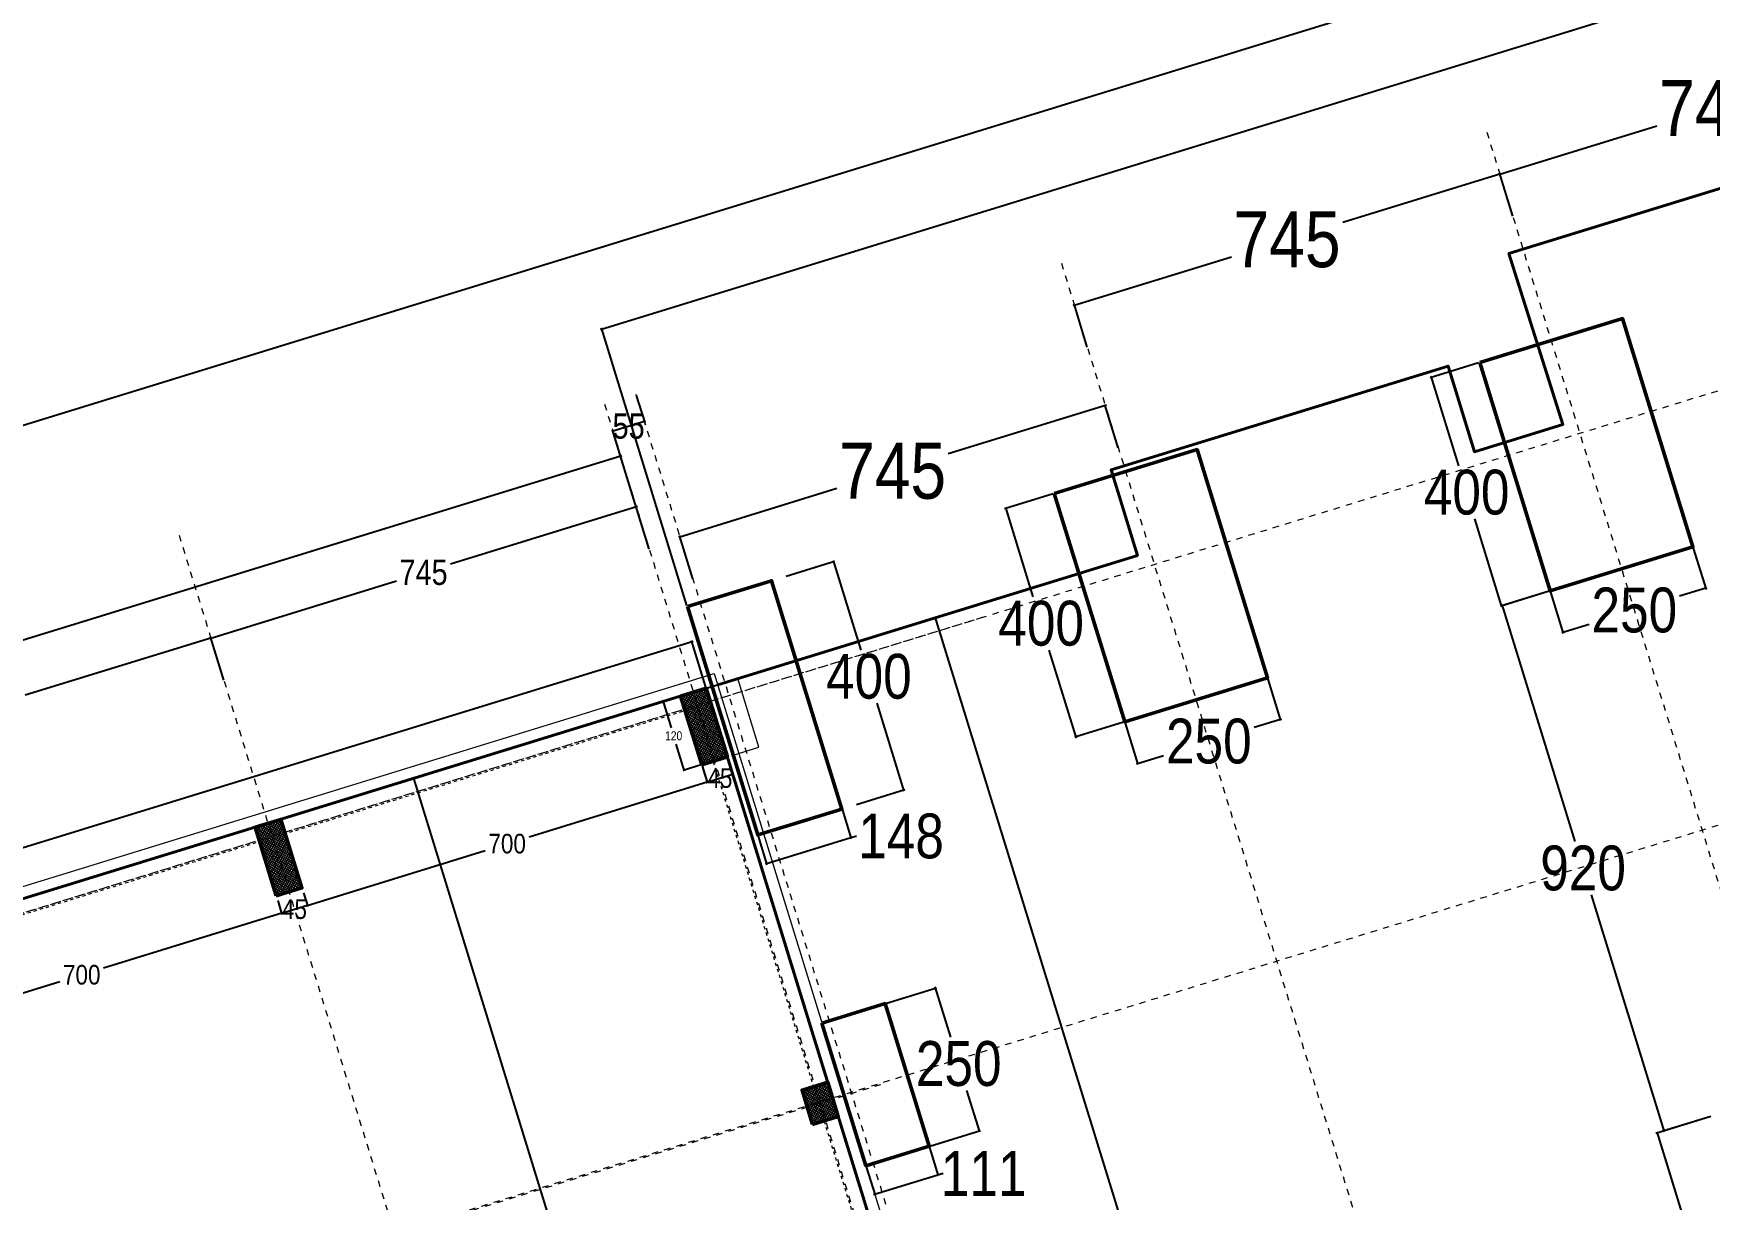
# Model space of a CAD drawing. Header units: centimetres. Extents: x 85226 to 578505, y -13061 to 170378.
# Drawn here: x 443975 to 446779, y 121034 to 122986 of the extents above; entities that cross this region are included whole.
import ezdxf

# ---------------------------------------------------------------- set-up
doc = ezdxf.new("R2010")
doc.units = ezdxf.units.CM
doc.linetypes.add('Dashed', pattern=[10.666667, 5.333333, -5.333333])
for name, color, linetype, lineweight in [('01 Bodrumi_Pen_No__20', 20, 'Continuous', 18), ('Akset_Pen_No__13', 13, 'Continuous', 18), ('Dimensionet', 150, 'Continuous', 15), ('Dritaret_Pen_No__4', 4, 'Continuous', 18), ('Fasada', 7, 'Continuous', 15), ('Fasada_Pen_No__1', 1, 'Continuous', 18), ('Fasada_Pen_No__32', 32, 'Continuous', 18), ('muri', 7, 'Continuous', 40), ('Shtyllat', 1, 'Continuous', 25), ('Spotat', 1, 'Continuous', 15)]:
    doc.layers.add(name, color=color, linetype=linetype, lineweight=lineweight)
doc.styles.add('Dimensionet CM', font='swissc.ttf', dxfattribs={"height": 15})
doc.dimstyles.new('Maxi shkronjat', dxfattribs={"dimscale": 2, "dimtxt": 30, "dimasz": 1, "dimexe": 1, "dimexo": 1, "dimgap": 3, "dimtad": 0, "dimtih": 1, "dimtoh": 1, "dimzin": 9, "dimtxsty": 'Dimensionet CM', "dimblk": 'ARCHTICK', "dimcen": 1, "dimdle": 1, "dimadec": 0, "dimazin": 0, "dimtfac": 1, "dimtmove": 0, "dimatfit": 3, "dimldrblk": 'ARCHTICK', "dimfxl": 1, "dimarcsym": 0})

# ---------------------------------------------------------------- blocks, each defined once
blk = doc.blocks.new('_ArchTick')
at = {"layer": 'Spotat', "color": 0, "const_width": 0.15}
blk.add_lwpolyline([(-0.5, -0.5), (0.5, 0.5)], dxfattribs=at)
blk = doc.blocks.new('*D4398')
at = {"layer": 'DEFPOINTS', "color": 0, "transparency": 16777216}
for p in [(445028.1, 121867.1), (445059.9, 121876.9), (445095.2, 121762.2)]:
    blk.add_point(p, dxfattribs=at)
at = {"layer": 'Dimensionet', "color": 0, "lineweight": -2, "transparency": 16777216}
for p, q in [((445058, 121876.3), (445026.2, 121866.5)), ((445027.5, 121869), (445041.5, 121823.5)), ((445064, 121750.5), (445050, 121796.1)), ((445093.3, 121761.7), (445061.5, 121751.9))]:
    blk.add_line(p, q, dxfattribs=at)
at = {"layer": 'Dimensionet', "color": 0, "lineweight": -2, "transparency": 16777216, "xscale": 2, "yscale": 2, "zscale": 2}
for p, rotation in [((445028.1, 121867.1), 107.1299999991601), ((445063.4, 121752.4), 287.1299999991601)]:
    blk.add_blockref('_ArchTick', p, dxfattribs=dict(at, rotation=rotation))
at = {"layer": 'Dimensionet', "color": 0, "transparency": 16777216, "insert": (445045.8, 121809.8), "char_height": 15, "attachment_point": 5, "style": 'Dimensionet CM'}
blk.add_mtext('120', dxfattribs=at)
blk = doc.blocks.new('*D4401')
at = {"layer": 'DEFPOINTS', "color": 0, "transparency": 16777216}
for p in [(445137.6, 121768.6), (445094.6, 121755.3), (445144.7, 121745.5)]:
    blk.add_point(p, dxfattribs=at)
at = {"layer": 'Dimensionet', "color": 0, "lineweight": -2, "transparency": 16777216}
for p, q in [((445095.2, 121753.4), (445102.3, 121730.4)), ((445099.8, 121731.7), (445146.6, 121746.1)), ((445138.2, 121766.7), (445145.3, 121743.6))]:
    blk.add_line(p, q, dxfattribs=at)
at = {"layer": 'Dimensionet', "color": 0, "lineweight": -2, "transparency": 16777216, "xscale": 2, "yscale": 2, "zscale": 2}
for p, rotation in [((445144.7, 121745.5), 17.1299999999269), ((445101.7, 121732.3), 197.1299999999269)]:
    blk.add_blockref('_ArchTick', p, dxfattribs=dict(at, rotation=rotation))
at = {"layer": 'Dimensionet', "color": 0, "transparency": 16777216, "insert": (445123.2, 121738.9), "char_height": 15, "attachment_point": 5, "style": 'Dimensionet CM'}
blk.add_mtext('{\\H2.1875x;45}', dxfattribs=at)
blk = doc.blocks.new('*D4402')
at = {"layer": 'DEFPOINTS', "color": 0, "transparency": 16777216}
for p in [(444425.7, 121549.2), (444382.7, 121535.9), (444432.8, 121526.1)]:
    blk.add_point(p, dxfattribs=at)
at = {"layer": 'Dimensionet', "color": 0, "lineweight": -2, "transparency": 16777216}
for p, q in [((444426.2, 121547.3), (444433.4, 121524.2)), ((444383.2, 121534), (444390.4, 121510.9)), ((444387.9, 121512.2), (444434.7, 121526.7))]:
    blk.add_line(p, q, dxfattribs=at)
at = {"layer": 'Dimensionet', "color": 0, "lineweight": -2, "transparency": 16777216, "xscale": 2, "yscale": 2, "zscale": 2}
for p, rotation in [((444432.8, 121526.1), 17.1299999999269), ((444389.8, 121512.8), 197.1299999999269)]:
    blk.add_blockref('_ArchTick', p, dxfattribs=dict(at, rotation=rotation))
at = {"layer": 'Dimensionet', "color": 0, "transparency": 16777216, "insert": (444411.3, 121519.5), "char_height": 15, "attachment_point": 5, "style": 'Dimensionet CM'}
blk.add_mtext('{\\H2.1875x;45}', dxfattribs=at)
blk = doc.blocks.new('*D4403')
at = {"layer": 'DEFPOINTS', "color": 0, "transparency": 16777216}
for p in [(445076.3, 121967.4), (445100.4, 121889.4), (441495.9, 120784.4)]:
    blk.add_point(p, dxfattribs=at)
at = {"layer": 'Dimensionet', "color": 0, "lineweight": -2, "transparency": 16777216}
for p, q in [((445078.2, 121968), (443334.4, 121430.5)), ((445099.8, 121891.3), (445075.7, 121969.3)), ((441471.7, 120856.4), (443215.5, 121393.9)), ((441495.3, 120786.3), (441473, 120858.9))]:
    blk.add_line(p, q, dxfattribs=at)
at = {"layer": 'Dimensionet', "color": 0, "lineweight": -2, "transparency": 16777216, "xscale": 2, "yscale": 2, "zscale": 2}
for p, rotation in [((445076.3, 121967.4), 17.1299999999269), ((441473.6, 120857), 197.1299999999269)]:
    blk.add_blockref('_ArchTick', p, dxfattribs=dict(at, rotation=rotation))
at = {"layer": 'Dimensionet', "color": 0, "transparency": 16777216, "insert": (443275, 121412.2), "char_height": 15, "attachment_point": 5, "style": 'Dimensionet CM'}
blk.add_mtext('{\\H2.8125x;3770}', dxfattribs=at)
blk = doc.blocks.new('*D4673')
at = {"layer": 'DEFPOINTS', "color": 0, "transparency": 16777216}
for p in [(445483.2, 122007.4), (445100.4, 121889.4), (445936.9, 119175.4)]:
    blk.add_point(p, dxfattribs=at)
at = {"layer": 'Dimensionet', "color": 0, "lineweight": -2, "transparency": 16777216}
for p, q in [((445102.3, 121890), (445485.2, 122008)), ((445482.7, 122009.3), (445904.6, 120640.5)), ((446320.3, 119291.5), (445923.1, 120580.3)), ((445938.8, 119176), (446321.7, 119294))]:
    blk.add_line(p, q, dxfattribs=at)
at = {"layer": 'Dimensionet', "color": 0, "lineweight": -2, "transparency": 16777216, "xscale": 2, "yscale": 2, "zscale": 2}
for p, rotation in [((445483.2, 122007.4), 107.1299999991601), ((446319.7, 119293.4), 287.1299999991601)]:
    blk.add_blockref('_ArchTick', p, dxfattribs=dict(at, rotation=rotation))
at = {"layer": 'Dimensionet', "color": 0, "transparency": 16777216, "insert": (445913.8, 120610.4), "char_height": 15, "attachment_point": 5, "style": 'Dimensionet CM'}
blk.add_mtext('{\\H3.125x;2840}', dxfattribs=at)
blk = doc.blocks.new('*D4389')
at = {"layer": 'DEFPOINTS', "color": 0, "transparency": 16777216}
for p in [(444293.7, 121901), (443559.4, 121754.1), (443581.7, 121681.6)]:
    blk.add_point(p, dxfattribs=at)
at = {"layer": 'Dritaret_Pen_No__4', "color": 0, "lineweight": -2, "transparency": 16777216}
for p, q in [((444273.2, 121974.1), (443960.5, 121877.8)), ((444293.1, 121902.9), (444270.7, 121975.5)), ((443557.4, 121753.5), (443870.2, 121849.9)), ((443581.1, 121683.5), (443558.8, 121756))]:
    blk.add_line(p, q, dxfattribs=at)
at = {"layer": 'Dritaret_Pen_No__4', "color": 0, "lineweight": -2, "transparency": 16777216, "xscale": 2, "yscale": 2, "zscale": 2}
for p, rotation in [((444271.3, 121973.6), 17.12999999992693), ((443559.4, 121754.1), 197.1299999999269)]:
    blk.add_blockref('_ArchTick', p, dxfattribs=dict(at, rotation=rotation))
at = {"layer": 'Dritaret_Pen_No__4', "color": 0, "transparency": 16777216, "insert": (443915.3, 121863.8), "char_height": 15, "attachment_point": 5, "style": 'Dimensionet CM'}
blk.add_mtext('{\\H2.8125x;745}', dxfattribs=at)
blk = doc.blocks.new('*D4391')
at = {"layer": 'DEFPOINTS', "color": 0, "transparency": 16777216}
for p in [(444983.3, 122193), (445005.6, 122120.4), (444293.7, 121901)]:
    blk.add_point(p, dxfattribs=at)
at = {"layer": 'Dritaret_Pen_No__4', "color": 0, "lineweight": -2, "transparency": 16777216}
for p, q in [((444985.2, 122193.6), (444672.4, 122097.2)), ((445005, 122122.4), (444982.7, 122194.9)), ((444269.4, 121973), (444582.1, 122069.4)), ((444293.1, 121902.9), (444270.7, 121975.5))]:
    blk.add_line(p, q, dxfattribs=at)
at = {"layer": 'Dritaret_Pen_No__4', "color": 0, "lineweight": -2, "transparency": 16777216, "xscale": 2, "yscale": 2, "zscale": 2}
for p, rotation in [((444983.3, 122193), 17.1299999999269), ((444271.3, 121973.6), 197.1299999999269)]:
    blk.add_blockref('_ArchTick', p, dxfattribs=dict(at, rotation=rotation))
at = {"layer": 'Dritaret_Pen_No__4', "color": 0, "transparency": 16777216, "insert": (444627.3, 122083.3), "char_height": 15, "attachment_point": 5, "style": 'Dimensionet CM'}
blk.add_mtext('{\\H2.8125x;745}', dxfattribs=at)
blk = doc.blocks.new('*D4420')
at = {"layer": 'DEFPOINTS', "color": 0, "transparency": 16777216}
for p in [(444382.7, 121535.9), (443711.8, 121335.9), (443720.8, 121306.7)]:
    blk.add_point(p, dxfattribs=at)
at = {"layer": 'Dimensionet', "color": 0, "lineweight": -2, "transparency": 16777216}
for p, q in [((444383.2, 121534), (444390.4, 121510.9)), ((444391.7, 121513.4), (444091.9, 121421)), ((443718.9, 121306.1), (444018.7, 121398.5)), ((443712.4, 121333.9), (443721.4, 121304.7))]:
    blk.add_line(p, q, dxfattribs=at)
at = {"layer": 'Dimensionet', "color": 0, "lineweight": -2, "transparency": 16777216, "xscale": 2, "yscale": 2, "zscale": 2}
for p, rotation in [((444389.8, 121512.8), 17.12999999992693), ((443720.8, 121306.7), 197.1299999999269)]:
    blk.add_blockref('_ArchTick', p, dxfattribs=dict(at, rotation=rotation))
at = {"layer": 'Dimensionet', "color": 0, "transparency": 16777216, "insert": (444055.3, 121409.7), "char_height": 15, "attachment_point": 5, "style": 'Dimensionet CM'}
blk.add_mtext('{\\H2.1875x;700}', dxfattribs=at)
blk = doc.blocks.new('*D4421')
at = {"layer": 'DEFPOINTS', "color": 0, "transparency": 16777216}
for p in [(445092.7, 121761.5), (445101.7, 121732.3), (444425.7, 121549.2)]:
    blk.add_point(p, dxfattribs=at)
at = {"layer": 'Dimensionet', "color": 0, "lineweight": -2, "transparency": 16777216}
for p, q in [((445093.3, 121759.6), (445102.3, 121730.4)), ((445103.6, 121732.9), (444803.9, 121640.5)), ((444430.9, 121525.5), (444730.6, 121617.9)), ((444426.2, 121547.3), (444433.4, 121524.2))]:
    blk.add_line(p, q, dxfattribs=at)
at = {"layer": 'Dimensionet', "color": 0, "lineweight": -2, "transparency": 16777216, "xscale": 2, "yscale": 2, "zscale": 2}
for p, rotation in [((445101.7, 121732.3), 17.1299999999269), ((444432.8, 121526.1), 197.1299999999269)]:
    blk.add_blockref('_ArchTick', p, dxfattribs=dict(at, rotation=rotation))
at = {"layer": 'Dimensionet', "color": 0, "transparency": 16777216, "insert": (444767.2, 121629.2), "char_height": 15, "attachment_point": 5, "style": 'Dimensionet CM'}
blk.add_mtext('{\\H2.1875x;700}', dxfattribs=at)
blk = doc.blocks.new('*D4423')
at = {"layer": 'DEFPOINTS', "color": 0, "transparency": 16777216}
for p in [(444957.1, 122278), (444993.8, 122158.6), (441434.1, 121061.5)]:
    blk.add_point(p, dxfattribs=at)
at = {"layer": 'Dritaret_Pen_No__4', "color": 0, "lineweight": -2, "transparency": 16777216}
for p, q in [((444959, 122278.6), (443230.5, 121745.9)), ((444993.3, 122160.5), (444956.5, 122279.9)), ((441395.4, 121180.3), (443123.8, 121713)), ((441433.5, 121063.4), (441396.7, 121182.8))]:
    blk.add_line(p, q, dxfattribs=at)
at = {"layer": 'Dritaret_Pen_No__4', "color": 0, "lineweight": -2, "transparency": 16777216, "xscale": 2, "yscale": 2, "zscale": 2}
for p, rotation in [((444957.1, 122278), 17.1299999999269), ((441397.3, 121180.9), 197.1299999999269)]:
    blk.add_blockref('_ArchTick', p, dxfattribs=dict(at, rotation=rotation))
at = {"layer": 'Dritaret_Pen_No__4', "color": 0, "transparency": 16777216, "insert": (443177.2, 121729.4), "char_height": 15, "attachment_point": 5, "style": 'Dimensionet CM'}
blk.add_mtext('{\\H2.5x;3725}', dxfattribs=at)
blk = doc.blocks.new('*D4424')
at = {"layer": 'DEFPOINTS', "color": 0, "transparency": 16777216}
for p in [(444982.7, 122381.6), (444944.1, 122320), (444966.5, 122247.4)]:
    blk.add_point(p, dxfattribs=at)
at = {"layer": 'Fasada_Pen_No__1', "color": 0, "lineweight": -2, "transparency": 16777216}
for p, q in [((444983.3, 122379.7), (444997.3, 122334.2)), ((444998.6, 122336.7), (444942.2, 122319.4)), ((444965.9, 122249.3), (444943.5, 122321.9))]:
    blk.add_line(p, q, dxfattribs=at)
at = {"layer": 'Fasada_Pen_No__1', "color": 0, "lineweight": -2, "transparency": 16777216, "xscale": 2, "yscale": 2, "zscale": 2}
for p, rotation in [((444996.7, 122336.2), 17.12999999992693), ((444944.1, 122320), 197.1299999999269)]:
    blk.add_blockref('_ArchTick', p, dxfattribs=dict(at, rotation=rotation))
at = {"layer": 'Fasada_Pen_No__1', "color": 0, "transparency": 16777216, "insert": (444970.4, 122328.1), "char_height": 15, "attachment_point": 5, "style": 'Dimensionet CM'}
blk.add_mtext('{\\H2.8125x;55}', dxfattribs=at)
blk = doc.blocks.new('*D4502')
at = {"layer": 'DEFPOINTS', "color": 0, "transparency": 16777216}
for p in [(446783.4, 121173.4), (446691.3, 121145), (446901.3, 120791.1)]:
    blk.add_point(p, dxfattribs=at)
at = {"layer": 'Dimensionet', "color": 0, "lineweight": -2, "transparency": 16777216}
for p, q in [((446781.5, 121172.8), (446689.4, 121144.4)), ((446690.7, 121146.9), (446737.1, 120996.5)), ((446809.7, 120760.8), (446764.5, 120907.6)), ((446899.3, 120790.5), (446807.2, 120762.1))]:
    blk.add_line(p, q, dxfattribs=at)
at = {"layer": 'Dimensionet', "color": 0, "lineweight": -2, "transparency": 16777216, "xscale": 2, "yscale": 2, "zscale": 2}
for p, rotation in [((446691.3, 121145), 107.1300000000024), ((446809.1, 120762.7), 287.1300000000024)]:
    blk.add_blockref('_ArchTick', p, dxfattribs=dict(at, rotation=rotation))
at = {"layer": 'Dimensionet', "color": 0, "transparency": 16777216, "insert": (446750.8, 120952.1), "char_height": 15, "attachment_point": 5, "style": 'Dimensionet CM'}
blk.add_mtext('{\\H5x;400}', dxfattribs=at)
blk = doc.blocks.new('*D4537')
at = {"layer": 'DEFPOINTS', "color": 0, "transparency": 16777216}
for p in [(446751.4, 122126.2), (446512.5, 122052.6), (446772.7, 122056.8)]:
    blk.add_point(p, dxfattribs=at)
at = {"layer": 'Dimensionet', "color": 0, "lineweight": -2, "transparency": 16777216}
for p, q in [((446752, 122124.3), (446773.3, 122054.9)), ((446513.1, 122050.6), (446534.4, 121981.3)), ((446774.7, 122057.4), (446729.1, 122043.4)), ((446531.9, 121982.6), (446577.5, 121996.7))]:
    blk.add_line(p, q, dxfattribs=at)
at = {"layer": 'Dimensionet', "color": 0, "lineweight": -2, "transparency": 16777216, "xscale": 2, "yscale": 2, "zscale": 2}
for p, rotation in [((446772.7, 122056.8), 17.13000000001436), ((446533.8, 121983.2), 197.1300000000143)]:
    blk.add_blockref('_ArchTick', p, dxfattribs=dict(at, rotation=rotation))
at = {"layer": 'Dimensionet', "color": 0, "transparency": 16777216, "insert": (446653.3, 122020), "char_height": 15, "attachment_point": 5, "style": 'Dimensionet CM'}
blk.add_mtext('{\\H5x;250}', dxfattribs=at)
blk = doc.blocks.new('*D4538')
at = {"layer": 'DEFPOINTS', "color": 0, "transparency": 16777216}
for p in [(446394.7, 122434.8), (446313.4, 122409.8), (446512.5, 122052.6)]:
    blk.add_point(p, dxfattribs=at)
at = {"layer": 'Dimensionet', "color": 0, "lineweight": -2, "transparency": 16777216}
for p, q in [((446392.7, 122434.2), (446311.5, 122409.2)), ((446312.8, 122411.7), (446359, 122261.8)), ((446431.8, 122025.6), (446386.4, 122172.9)), ((446510.6, 122052), (446429.3, 122026.9))]:
    blk.add_line(p, q, dxfattribs=at)
at = {"layer": 'Dimensionet', "color": 0, "lineweight": -2, "transparency": 16777216, "xscale": 2, "yscale": 2, "zscale": 2}
for p, rotation in [((446313.4, 122409.8), 107.1299999999974), ((446431.2, 122027.5), 287.1299999999974)]:
    blk.add_blockref('_ArchTick', p, dxfattribs=dict(at, rotation=rotation))
at = {"layer": 'Dimensionet', "color": 0, "transparency": 16777216, "insert": (446372.7, 122217.3), "char_height": 15, "attachment_point": 5, "style": 'Dimensionet CM'}
blk.add_mtext('{\\H5x;400}', dxfattribs=at)
blk = doc.blocks.new('*D4450')
at = {"layer": 'DEFPOINTS', "color": 0, "transparency": 16777216}
for p in [(445473.3, 121122.7), (445367.6, 121090.2), (445487.9, 121075.2)]:
    blk.add_point(p, dxfattribs=at)
at = {"layer": 'Dimensionet', "color": 0, "lineweight": -2, "transparency": 16777216}
for p, q in [((445473.8, 121120.8), (445488.5, 121073.3)), ((445368.2, 121088.3), (445382.9, 121040.7)), ((445380.4, 121042), (445487.9, 121075.2)), ((445487.9, 121075.2), (445494.8, 121077.3)), ((445494.8, 121077.3), (445496.8, 121077.3))]:
    blk.add_line(p, q, dxfattribs=at)
at = {"layer": 'Dimensionet', "color": 0, "lineweight": -2, "transparency": 16777216, "xscale": 2, "yscale": 2, "zscale": 2}
for p, rotation in [((445487.9, 121075.2), 17.12999999988861), ((445382.3, 121042.6), 197.1299999998886)]:
    blk.add_blockref('_ArchTick', p, dxfattribs=dict(at, rotation=rotation))
at = {"layer": 'Dimensionet', "color": 0, "transparency": 16777216, "insert": (445564.5, 121077.3), "char_height": 15, "attachment_point": 5, "style": 'Dimensionet CM'}
blk.add_mtext('{\\H5x;111}', dxfattribs=at)
blk = doc.blocks.new('*D4451')
at = {"layer": 'DEFPOINTS', "color": 0, "transparency": 16777216}
for p in [(445483.7, 121387.5), (445398.6, 121361.3), (445472.3, 121122.4)]:
    blk.add_point(p, dxfattribs=at)
at = {"layer": 'Dimensionet', "color": 0, "lineweight": -2, "transparency": 16777216}
for p, q in [((445400.5, 121361.9), (445485.6, 121388.1)), ((445483.1, 121389.5), (445509, 121305.3)), ((445557.9, 121146.7), (445536.5, 121216.3)), ((445474.2, 121123), (445559.2, 121149.2))]:
    blk.add_line(p, q, dxfattribs=at)
at = {"layer": 'Dimensionet', "color": 0, "lineweight": -2, "transparency": 16777216, "xscale": 2, "yscale": 2, "zscale": 2}
for p, rotation in [((445483.7, 121387.5), 107.1300000000046), ((445557.3, 121148.6), 287.1300000000045)]:
    blk.add_blockref('_ArchTick', p, dxfattribs=dict(at, rotation=rotation))
at = {"layer": 'Dimensionet', "color": 0, "transparency": 16777216, "insert": (445522.8, 121260.8), "char_height": 15, "attachment_point": 5, "style": 'Dimensionet CM'}
blk.add_mtext('{\\H5x;250}', dxfattribs=at)
blk = doc.blocks.new('*D4456')
at = {"layer": 'DEFPOINTS', "color": 0, "transparency": 16777216}
for p in [(445768.1, 122362.8), (445790.4, 122290.3), (445078.5, 122070.9)]:
    blk.add_point(p, dxfattribs=at)
at = {"layer": 'Dimensionet', "color": 0, "lineweight": -2, "transparency": 16777216}
for p, q in [((445770, 122363.3), (445505.1, 122281.7)), ((445789.8, 122292.2), (445767.5, 122364.7)), ((445054.2, 122142.7), (445319.1, 122224.4)), ((445077.9, 122072.8), (445055.5, 122145.2))]:
    blk.add_line(p, q, dxfattribs=at)
at = {"layer": 'Dimensionet', "color": 0, "lineweight": -2, "transparency": 16777216, "xscale": 2, "yscale": 2, "zscale": 2}
for p, rotation in [((445768.1, 122362.8), 17.12999999998667), ((445056.1, 122143.3), 197.1299999999867)]:
    blk.add_blockref('_ArchTick', p, dxfattribs=dict(at, rotation=rotation))
at = {"layer": 'Dimensionet', "color": 0, "transparency": 16777216, "insert": (445412.1, 122253), "char_height": 15, "attachment_point": 5, "style": 'Dimensionet CM'}
blk.add_mtext('{\\H6.25x;745}', dxfattribs=at)
blk = doc.blocks.new('*D4457')
at = {"layer": 'DEFPOINTS', "color": 0, "transparency": 16777216}
for p in [(446428.2, 122750.3), (446450.5, 122677.9), (445738.6, 122458.4)]:
    blk.add_point(p, dxfattribs=at)
at = {"layer": 'Dimensionet', "color": 0, "lineweight": -2, "transparency": 16777216}
for p, q in [((446430.1, 122750.9), (446165.3, 122669.2)), ((446450, 122679.8), (446427.6, 122752.2)), ((445714.4, 122530.3), (445979.2, 122611.9)), ((445738, 122460.3), (445715.7, 122532.8))]:
    blk.add_line(p, q, dxfattribs=at)
at = {"layer": 'Dimensionet', "color": 0, "lineweight": -2, "transparency": 16777216, "xscale": 2, "yscale": 2, "zscale": 2}
for p, rotation in [((446428.2, 122750.3), 17.12999999999458), ((445716.3, 122530.9), 197.1299999999946)]:
    blk.add_blockref('_ArchTick', p, dxfattribs=dict(at, rotation=rotation))
at = {"layer": 'Dimensionet', "color": 0, "transparency": 16777216, "insert": (446072.2, 122640.6), "char_height": 15, "attachment_point": 5, "style": 'Dimensionet CM'}
blk.add_mtext('{\\H6.25x;745}', dxfattribs=at)
blk = doc.blocks.new('*D4458')
at = {"layer": 'DEFPOINTS', "color": 0, "transparency": 16777216}
for p in [(447140.2, 122969.7), (447162.5, 122897.3), (446450.5, 122677.9)]:
    blk.add_point(p, dxfattribs=at)
at = {"layer": 'Dimensionet', "color": 0, "lineweight": -2, "transparency": 16777216}
for p, q in [((447142.1, 122970.3), (446877.2, 122888.7)), ((447161.9, 122899.2), (447139.6, 122971.6)), ((446426.3, 122749.7), (446691.2, 122831.3)), ((446450, 122679.8), (446427.6, 122752.2))]:
    blk.add_line(p, q, dxfattribs=at)
at = {"layer": 'Dimensionet', "color": 0, "lineweight": -2, "transparency": 16777216, "xscale": 2, "yscale": 2, "zscale": 2}
for p, rotation in [((447140.2, 122969.7), 17.12999999998339), ((446428.2, 122750.3), 197.1299999999834)]:
    blk.add_blockref('_ArchTick', p, dxfattribs=dict(at, rotation=rotation))
at = {"layer": 'Dimensionet', "color": 0, "transparency": 16777216, "insert": (446784.2, 122860), "char_height": 15, "attachment_point": 5, "style": 'Dimensionet CM'}
blk.add_mtext('{\\H6.25x;745}', dxfattribs=at)
blk = doc.blocks.new('*D4471')
at = {"layer": 'DEFPOINTS', "color": 0, "transparency": 16777216}
for p in [(446039.4, 121906.8), (445800.5, 121833.1), (446060.8, 121837.4)]:
    blk.add_point(p, dxfattribs=at)
at = {"layer": 'Dimensionet', "color": 0, "lineweight": -2, "transparency": 16777216}
for p, q in [((446040, 121904.8), (446061.4, 121835.5)), ((445801.1, 121831.2), (445822.5, 121761.9)), ((446062.7, 121838), (446017.2, 121824)), ((445820, 121763.2), (445865.5, 121777.2))]:
    blk.add_line(p, q, dxfattribs=at)
at = {"layer": 'Dimensionet', "color": 0, "lineweight": -2, "transparency": 16777216, "xscale": 2, "yscale": 2, "zscale": 2}
for p, rotation in [((446060.8, 121837.4), 17.13000000000458), ((445821.9, 121763.8), 197.1300000000046)]:
    blk.add_blockref('_ArchTick', p, dxfattribs=dict(at, rotation=rotation))
at = {"layer": 'Dimensionet', "color": 0, "transparency": 16777216, "insert": (445941.3, 121800.6), "char_height": 15, "attachment_point": 5, "style": 'Dimensionet CM'}
blk.add_mtext('{\\H5x;250}', dxfattribs=at)
blk = doc.blocks.new('*D4472')
at = {"layer": 'DEFPOINTS', "color": 0, "transparency": 16777216}
for p in [(445601.4, 122190.3), (445682.7, 122215.4), (445800.5, 121833.1)]:
    blk.add_point(p, dxfattribs=at)
at = {"layer": 'Dimensionet', "color": 0, "lineweight": -2, "transparency": 16777216}
for p, q in [((445680.8, 122214.8), (445599.5, 122189.7)), ((445600.8, 122192.2), (445647, 122042.3)), ((445719.8, 121806.2), (445674.4, 121953.4)), ((445798.6, 121832.5), (445717.3, 121807.5))]:
    blk.add_line(p, q, dxfattribs=at)
at = {"layer": 'Dimensionet', "color": 0, "lineweight": -2, "transparency": 16777216, "xscale": 2, "yscale": 2, "zscale": 2}
for p, rotation in [((445601.4, 122190.3), 107.1300000000024), ((445719.3, 121808.1), 287.1300000000024)]:
    blk.add_blockref('_ArchTick', p, dxfattribs=dict(at, rotation=rotation))
at = {"layer": 'Dimensionet', "color": 0, "transparency": 16777216, "insert": (445660.7, 121997.9), "char_height": 15, "attachment_point": 5, "style": 'Dimensionet CM'}
blk.add_mtext('{\\H5x;400}', dxfattribs=at)
blk = doc.blocks.new('*D4476')
at = {"layer": 'DEFPOINTS', "color": 0, "transparency": 16777216}
for p in [(445327.5, 121687.3), (445186.5, 121643.9), (445342.2, 121639.5)]:
    blk.add_point(p, dxfattribs=at)
at = {"layer": 'Dimensionet', "color": 0, "lineweight": -2, "transparency": 16777216}
for p, q in [((445328.1, 121685.4), (445342.8, 121637.6)), ((445187.1, 121642), (445201.8, 121594.1)), ((445199.3, 121595.5), (445342.2, 121639.5)), ((445342.2, 121639.5), (445349.8, 121641.8)), ((445349.8, 121641.8), (445351.8, 121641.8))]:
    blk.add_line(p, q, dxfattribs=at)
at = {"layer": 'Dimensionet', "color": 0, "lineweight": -2, "transparency": 16777216, "xscale": 2, "yscale": 2, "zscale": 2}
for p, rotation in [((445342.2, 121639.5), 17.12999997323137), ((445201.2, 121596.1), 197.1299999732314)]:
    blk.add_blockref('_ArchTick', p, dxfattribs=dict(at, rotation=rotation))
at = {"layer": 'Dimensionet', "color": 0, "transparency": 16777216, "insert": (445426.3, 121641.8), "char_height": 15, "attachment_point": 5, "style": 'Dimensionet CM'}
blk.add_mtext('{\\H5x;148}', dxfattribs=at)
blk = doc.blocks.new('*D4477')
at = {"layer": 'DEFPOINTS', "color": 0, "transparency": 16777216}
for p in [(445231.9, 122076.4), (445313.2, 122101.5), (445349.7, 121694.2)]:
    blk.add_point(p, dxfattribs=at)
at = {"layer": 'Dimensionet', "color": 0, "lineweight": -2, "transparency": 16777216}
for p, q in [((445233.8, 122077), (445315.1, 122102.1)), ((445312.6, 122103.4), (445358.8, 121953.5)), ((445431.6, 121717.3), (445386.2, 121864.6)), ((445351.7, 121694.8), (445432.9, 121719.8))]:
    blk.add_line(p, q, dxfattribs=at)
at = {"layer": 'Dimensionet', "color": 0, "lineweight": -2, "transparency": 16777216, "xscale": 2, "yscale": 2, "zscale": 2}
for p, rotation in [((445313.2, 122101.5), 107.1300000000072), ((445431, 121719.2), 287.1300000000073)]:
    blk.add_blockref('_ArchTick', p, dxfattribs=dict(at, rotation=rotation))
at = {"layer": 'Dimensionet', "color": 0, "transparency": 16777216, "insert": (445372.5, 121909.1), "char_height": 15, "attachment_point": 5, "style": 'Dimensionet CM'}
blk.add_mtext('{\\H5x;400}', dxfattribs=at)
blk = doc.blocks.new('*D4695')
at = {"layer": 'DEFPOINTS', "color": 0, "transparency": 16777216}
for p in [(454335.6, 125528.7), (454558.8, 124804.6), (441497.6, 120779)]:
    blk.add_point(p, dxfattribs=at)
at = {"layer": 'Dimensionet', "color": 0, "lineweight": -2, "transparency": 16777216}
for p, q in [((454337.5, 125529.3), (447958.7, 123563.3)), ((454558.2, 124806.5), (454335, 125530.6)), ((441272.5, 121502.5), (447651.3, 123468.5)), ((441497, 120780.9), (441273.8, 121505))]:
    blk.add_line(p, q, dxfattribs=at)
at = {"layer": 'Dimensionet', "color": 0, "lineweight": -2, "transparency": 16777216, "xscale": 2, "yscale": 2, "zscale": 2}
for p, rotation in [((454335.6, 125528.7), 17.1299999999269), ((441274.4, 121503.1), 197.1299999999269)]:
    blk.add_blockref('_ArchTick', p, dxfattribs=dict(at, rotation=rotation))
at = {"layer": 'Dimensionet', "color": 0, "transparency": 16777216, "insert": (447805, 123515.9), "char_height": 15, "attachment_point": 5, "style": 'Dimensionet CM'}
blk.add_mtext('{\\H6.25x;13668}', dxfattribs=at)
blk = doc.blocks.new('*D4697')
at = {"layer": 'DEFPOINTS', "color": 0, "transparency": 16777216}
for p in [(454001.6, 121553.8), (454083.4, 121288.5), (445974.4, 119087.5)]:
    blk.add_point(p, dxfattribs=at)
at = {"layer": 'Dimensionet', "color": 0, "lineweight": -2, "transparency": 16777216}
for p, q in [((454002.2, 121551.9), (454084, 121286.5)), ((454085.3, 121289), (450219, 120097.4)), ((446056.5, 118814.5), (449922.7, 120006.1)), ((445975, 119085.6), (446059, 118813.1))]:
    blk.add_line(p, q, dxfattribs=at)
at = {"layer": 'Dimensionet', "color": 0, "lineweight": -2, "transparency": 16777216, "xscale": 2, "yscale": 2, "zscale": 2}
for p, rotation in [((454083.4, 121288.5), 17.1299999999269), ((446058.4, 118815), 197.1299999999269)]:
    blk.add_blockref('_ArchTick', p, dxfattribs=dict(at, rotation=rotation))
at = {"layer": 'Dimensionet', "color": 0, "transparency": 16777216, "insert": (450070.9, 120051.8), "char_height": 15, "attachment_point": 5, "style": 'Dimensionet CM'}
blk.add_mtext('{\\H7.5x;8398}', dxfattribs=at)
blk = doc.blocks.new('*D4698')
at = {"layer": 'DEFPOINTS', "color": 0, "transparency": 16777216}
for p in [(454374.4, 125403), (454517.6, 124938.4), (445068.7, 122026.1)]:
    blk.add_point(p, dxfattribs=at)
at = {"layer": 'Dimensionet', "color": 0, "lineweight": -2, "transparency": 16777216}
for p, q in [((454376.3, 125403.6), (449774.8, 123985.4)), ((454517, 124940.3), (454373.8, 125405)), ((444923.6, 122490.2), (449525, 123908.4)), ((445068.1, 122028), (444924.9, 122492.7))]:
    blk.add_line(p, q, dxfattribs=at)
at = {"layer": 'Dimensionet', "color": 0, "lineweight": -2, "transparency": 16777216, "xscale": 2, "yscale": 2, "zscale": 2}
for p, rotation in [((454374.4, 125403), 17.1299999999269), ((444925.5, 122490.8), 197.1299999999269)]:
    blk.add_blockref('_ArchTick', p, dxfattribs=dict(at, rotation=rotation))
at = {"layer": 'Dimensionet', "color": 0, "transparency": 16777216, "insert": (449649.9, 123946.9), "char_height": 15, "attachment_point": 5, "style": 'Dimensionet CM'}
blk.add_mtext('{\\H6.25x;9888}', dxfattribs=at)
blk = doc.blocks.new('*D4699')
at = {"layer": 'DEFPOINTS', "color": 0, "transparency": 16777216}
for p in [(446512.5, 122052.6), (446432.2, 122027.8), (446783.4, 121173.4)]:
    blk.add_point(p, dxfattribs=at)
at = {"layer": 'Dimensionet', "color": 0, "lineweight": -2, "transparency": 16777216}
for p, q in [((446510.6, 122052), (446430.2, 122027.2)), ((446431.6, 122029.7), (446553.9, 121632.8)), ((446703.7, 121146.7), (446581.4, 121543.7)), ((446781.5, 121172.8), (446701.2, 121148))]:
    blk.add_line(p, q, dxfattribs=at)
at = {"layer": 'Dimensionet', "color": 0, "lineweight": -2, "transparency": 16777216, "xscale": 2, "yscale": 2, "zscale": 2}
for p, rotation in [((446432.2, 122027.8), 107.1299999991601), ((446703.1, 121148.6), 287.1299999991601)]:
    blk.add_blockref('_ArchTick', p, dxfattribs=dict(at, rotation=rotation))
at = {"layer": 'Dimensionet', "color": 0, "transparency": 16777216, "insert": (446567.6, 121588.2), "char_height": 15, "attachment_point": 5, "style": 'Dimensionet CM'}
blk.add_mtext('{\\H5x;920}', dxfattribs=at)
blk = doc.blocks.new('*D4701')
at = {"layer": 'DEFPOINTS', "color": 0, "transparency": 16777216}
for p in [(444610.6, 121738.4), (444388.4, 121670), (445224.9, 118956)]:
    blk.add_point(p, dxfattribs=at)
at = {"layer": 'Dimensionet', "color": 0, "lineweight": -2, "transparency": 16777216}
for p, q in [((444610, 121740.4), (445015.1, 120426)), ((444390.3, 121670.6), (444612.5, 121739)), ((445447.7, 119022.5), (445042.6, 120336.9)), ((445226.8, 118956.5), (445449, 119025))]:
    blk.add_line(p, q, dxfattribs=at)
at = {"layer": 'Dimensionet', "color": 0, "lineweight": -2, "transparency": 16777216, "xscale": 2, "yscale": 2, "zscale": 2}
for p, rotation in [((444610.6, 121738.4), 107.1299999991601), ((445447.1, 119024.4), 287.1299999991601)]:
    blk.add_blockref('_ArchTick', p, dxfattribs=dict(at, rotation=rotation))
at = {"layer": 'Dimensionet', "color": 0, "transparency": 16777216, "insert": (445028.8, 120381.4), "char_height": 15, "attachment_point": 5, "style": 'Dimensionet CM'}
blk.add_mtext('{\\H5x;2840}', dxfattribs=at)

msp = doc.modelspace()

# ---------------------------------------------------------------- hatches: boundary and pattern name
at = {"layer": 'Fasada'}
h = msp.add_hatch(dxfattribs=at)
h.set_pattern_fill('ANSI37', color=256, angle=17.13)
h.set_pattern_definition([(62.13, (-735865.9474, 400278.3338), (-2.80673339, 1.484207762), []), (152.13, (-735865.9474, 400278.3338), (-1.484207762, -2.80673339), [])])
h.paths.add_polyline_path([(445092.715, 121761.467), (445135.719, 121774.722), (445100.374, 121889.398), (445057.37, 121876.144)])
h = msp.add_hatch(dxfattribs=at)
h.set_pattern_fill('ANSI37', color=256, angle=17.13)
h.set_pattern_definition([(62.13, (-736577.8984, 400058.901), (-2.80673339, 1.484207762), []), (152.13, (-736577.8984, 400058.901), (-1.484207762, -2.80673339), [])])
h.paths.add_polyline_path([(444380.764, 121542.034), (444423.768, 121555.289), (444388.423, 121669.965), (444345.419, 121656.711)])
h = msp.add_hatch(dxfattribs=at)
h.set_pattern_fill('ANSI37', color=256, angle=17.13)
h.set_pattern_definition([(62.13, (-735680.3937, 399676.279), (-2.80673339, 1.484207762), []), (152.13, (-735680.3937, 399676.279), (-1.484207762, -2.80673339), [])])
h.paths.add_polyline_path([(445278.269, 121159.413), (445321.273, 121172.667), (445303.6, 121230.005), (445260.596, 121216.751)])

# ---------------------------------------------------------------- linework, layer by layer
at = {"layer": '01 Bodrumi_Pen_No__20', "linetype": 'Dashed'}
msp.add_lwpolyline([(442878.026, 118734.765), (442746.626, 118865.481), (442673.355, 119103.208), (442095.194, 118925.011), (441528.87, 120762.452), (445083.847, 121858.144), (445905.615, 119191.911), (443774.54, 118535.085), (443730.359, 118678.431), (443452.911, 118592.918, -0.27723304)], format="xyb", close=True, dxfattribs=at)
at = {"layer": 'Akset_Pen_No__13', "color": 251, "linetype": 'Dashed', "ltscale": 2}
for p, q in [((441033.45, 120612.373), (455000.798, 124917.297)), ((441238.156, 119948.204), (455205.503, 124253.128)), ((446406.598, 122820.436), (447480.199, 119337.132)), ((445694.647, 122601.004), (446768.248, 119117.7)), ((444930.136, 122365.371), (446003.737, 118882.067)), ((444982.696, 122381.571), (446056.297, 118898.267)), ((444218.178, 122145.936), (445291.779, 118662.632))]:
    msp.add_line(p, q, dxfattribs=at)
at = {"layer": 'Akset_Pen_No__13', "linetype": 'Dashed', "ltscale": 2}
for p, q in [((444930.129, 122365.369), (446003.73, 118882.065)), ((444982.689, 122381.569), (446056.29, 118898.265)), ((441250.974, 120679.417), (445571.758, 122011.141)), ((445392.153, 121225.906), (441494.875, 120024.712))]:
    msp.add_line(p, q, dxfattribs=at)
at = {"layer": 'Fasada'}
msp.add_lwpolyline([(442846.289, 118702.862), (442706.929, 118841.497), (442642.133, 119051.728), (442063.972, 118873.531), (441472.612, 120792.202), (445113.596, 121914.402), (445961.873, 119162.162), (443744.791, 118478.827), (443700.61, 118622.173), (443466.166, 118549.914, -0.27723304)], format="xyb", close=True, dxfattribs=at)
at = {"layer": 'Fasada_Pen_No__1', "lineweight": 50}
for points in [[(446394.651, 122434.811), (446633.56, 122508.446), (446751.377, 122126.19), (446512.467, 122052.555), (446394.651, 122434.811)], [(445682.7, 122215.378), (445921.609, 122289.013), (446039.426, 121906.757), (445800.516, 121833.122), (445682.7, 122215.378)], [(445068.695, 122026.133), (445209.658, 122069.58), (445327.475, 121687.324), (445186.511, 121643.878)], [(445274.915, 121671.125), (445186.511, 121643.878), (445068.695, 122026.133)]]:
    msp.add_lwpolyline(points, dxfattribs=at)
at = {"layer": 'Fasada_Pen_No__1'}
msp.add_lwpolyline([(445145.275, 121777.667), (445188.279, 121790.921), (445152.934, 121905.598), (445109.93, 121892.344)], close=True, dxfattribs=at)
at = {"layer": 'Fasada_Pen_No__32', "lineweight": 50}
msp.add_lwpolyline([(445294.002, 121329.073), (445399.622, 121361.627), (445473.258, 121122.717), (445367.637, 121090.163), (445294.002, 121329.073)], dxfattribs=at)
at = {"layer": 'muri'}
msp.add_lwpolyline([(454495.298, 122303.074), (454694.715, 123339.658), (454884.989, 123398.303), (454460.85, 124774.423), (450136.591, 123441.628), (450092.41, 123584.974), (449528.583, 123411.195), (449572.764, 123267.849), (449424.64, 123222.195), (449338.189, 123509.476), (446443.559, 122617.312), (446533.832, 122331.209), (446385.708, 122285.556), (446341.527, 122428.901), (445777.7, 122255.122), (445821.881, 122111.777), (445119.487, 121895.289)], dxfattribs=at)
msp.add_lwpolyline([(442860.395, 118717.041), (442724.572, 118852.156), (442655.355, 119076.731), (442077.194, 118898.534), (441497.615, 120778.98), (445100.374, 121889.398), (445936.87, 119175.384), (443758.013, 118503.831), (443713.832, 118647.177), (443460.275, 118569.027, -0.27723304)], format="xyb", close=True, dxfattribs=at)
at = {"layer": 'Shtyllat', "lineweight": 50}
for points in [[(445092.715, 121761.467), (445135.719, 121774.722), (445100.374, 121889.398), (445057.37, 121876.144)], [(444380.764, 121542.034), (444423.768, 121555.289), (444388.423, 121669.965), (444345.419, 121656.711)], [(445278.276, 121159.415), (445321.28, 121172.669), (445303.607, 121230.007), (445260.603, 121216.753)]]:
    msp.add_lwpolyline(points, close=True, dxfattribs=at)

# ---------------------------------------------------------------- dimensions: what is measured, and where the dimension line sits
at = {"layer": 'Dimensionet'}
for base, p1, p2, text, picture, middle, dimtype in [((454335.634, 125528.725), (441497.615, 120778.98), (454558.814, 124804.616), '{\\H6.25x;<>}', '*D4695', (447805.035, 123515.907), 160), ((454374.372, 125403.04), (445068.695, 122026.133), (454517.578, 124938.406), '{\\H6.25x;<>}', '*D4698', (449649.93, 123946.903), 160), ((445342.213, 121639.506), (445186.511, 121643.878), (445327.475, 121687.324), '{\\H5x;<>}', '*D4476', (445426.291, 121641.85), 161), ((445487.911, 121075.175), (445367.637, 121090.163), (445473.258, 121122.717), '{\\H5x;<>}', '*D4450', (445564.474, 121077.297), 161)]:
    dim = msp.add_linear_dim(base=base, p1=p1, p2=p2, angle=17.13, text=text, dimstyle='Maxi shkronjat', override={"dimdec": 0}, dxfattribs=at)
    dim.commit()
    dim.dimension.update_dxf_attribs({"geometry": picture, "text_midpoint": middle, "dimtype": dimtype})
for p1, p2, picture, middle in [((446450.545, 122677.851), (447162.496, 122897.284), '*D4458', (446784.196, 122860)), ((445738.594, 122458.418), (446450.545, 122677.851), '*D4457', (446072.245, 122640.568)), ((445078.452, 122070.89), (445790.403, 122290.323), '*D4456', (445412.103, 122253.04))]:
    dim = msp.add_aligned_dim(p1=p1, p2=p2, distance=75.796, text='{\\H6.25x;<>}', dimstyle='Maxi shkronjat', dxfattribs=at)
    dim.commit()
    dim.dimension.update_dxf_attribs({"geometry": picture, "text_midpoint": middle})
for base, p1, p2, angle, text, picture, middle, dimtype in [((446313.388, 122409.764), (446512.467, 122052.555), (446394.651, 122434.811), 107.13, '{\\H5x;<>}', '*D4538', (446372.7, 122217.328), 161), ((445601.437, 122190.332), (445800.516, 121833.122), (445682.7, 122215.378), 107.13, '{\\H5x;<>}', '*D4472', (445660.749, 121997.895), 161), ((446772.749, 122056.846), (446512.467, 122052.555), (446751.377, 122126.19), 17.13, '{\\H5x;<>}', '*D4537', (446653.295, 122020.029), 161), ((445313.186, 122101.489), (445349.74, 121694.187), (445231.923, 122076.442), 107.13, '{\\H5x;<>}', '*D4477', (445372.498, 121909.052), 161), ((445483.247, 122007.405), (445936.87, 119175.384), (445100.374, 121889.398), 107.13, '{\\H3.125x;<>}', '*D4673', (445913.829, 120610.38), 160), ((446060.798, 121837.414), (445800.516, 121833.122), (446039.426, 121906.757), 17.13, '{\\H5x;<>}', '*D4471', (445941.344, 121800.596), 161), ((445144.717, 121745.526), (445094.603, 121755.34), (445137.607, 121768.595), 17.13, '{\\H2.1875x;<>}', '*D4401', (445123.216, 121738.898), 160), ((445101.714, 121732.271), (444425.656, 121549.162), (445092.715, 121761.467), 17.13, '{\\H2.1875x;<>}', '*D4421', (444767.24, 121629.182), 160), ((444432.766, 121526.093), (444382.652, 121535.908), (444425.656, 121549.162), 17.13, '{\\H2.1875x;<>}', '*D4402', (444411.265, 121519.466), 160), ((443720.815, 121306.66), (444382.652, 121535.908), (443711.817, 121335.856), 197.13, '{\\H2.1875x;<>}', '*D4420', (444055.289, 121409.749), 160), ((445483.7, 121387.541), (445472.265, 121122.411), (445398.629, 121361.321), 107.13, '{\\H5x;<>}', '*D4451', (445522.763, 121260.801), 161), ((446691.333, 121144.977), (446901.261, 120791.112), (446783.444, 121173.367), 107.13, '{\\H5x;<>}', '*D4502', (446750.785, 120952.085), 161)]:
    dim = msp.add_linear_dim(base=base, p1=p1, p2=p2, angle=angle, text=text, dimstyle='Maxi shkronjat', dxfattribs=at)
    dim.commit()
    dim.dimension.update_dxf_attribs({"geometry": picture, "text_midpoint": middle, "dimtype": dimtype})
for base, p1, p2, angle, text, picture, middle in [((446432.16, 122027.803), (446783.444, 121173.367), (446512.467, 122052.555), 107.13, '{\\H5x;<>}', '*D4699', (446567.649, 121588.209)), ((445076.334, 121967.396), (441495.935, 120784.432), (445100.374, 121889.398), 17.13, '{\\H2.8125x;<>}', '*D4403', (443274.955, 121412.186)), ((444610.592, 121738.441), (445224.919, 118955.951), (444388.423, 121669.965), 107.13, '{\\H5x;<>}', '*D4701', (445028.84, 120381.434))]:
    dim = msp.add_linear_dim(base=base, p1=p1, p2=p2, angle=angle, text=text, dimstyle='Maxi shkronjat', dxfattribs=at)
    dim.commit()
    dim.dimension.update_dxf_attribs({"geometry": picture, "text_midpoint": middle})
dim = msp.add_linear_dim(base=(445028.09, 121867.119), p1=(445095.249, 121762.248), p2=(445059.904, 121876.925), angle=107.13, dimstyle='Maxi shkronjat', dxfattribs=at)
dim.commit()
dim.dimension.update_dxf_attribs({"geometry": '*D4398', "text_midpoint": (445045.763, 121809.781)})
dim = msp.add_linear_dim(base=(454083.372, 121288.455), p1=(445974.407, 119087.543), p2=(454001.594, 121553.782), angle=17.13, text='{\\H7.5x;<>}', dimstyle='Maxi shkronjat', override={"dimdec": 0}, dxfattribs=at)
dim.commit()
dim.dimension.update_dxf_attribs({"geometry": '*D4697', "text_midpoint": (450070.883, 120051.752)})
at = {"layer": 'Dritaret_Pen_No__4'}
dim = msp.add_linear_dim(base=(444957.052, 122278.018), p1=(441434.094, 121061.466), p2=(444993.849, 122158.63), angle=17.13, text='{\\H2.5x;<>}', dimstyle='Maxi shkronjat', dxfattribs=at)
dim.commit()
dim.dimension.update_dxf_attribs({"geometry": '*D4423', "text_midpoint": (443177.174, 121729.436), "dimtype": 160})
for base, p2, angle, picture, middle in [((444983.258, 122192.992), (445005.617, 122120.447), 17.13, '*D4391', (444627.282, 122083.275)), ((443559.356, 121754.126), (443581.715, 121681.581), 197.13, '*D4389', (443915.331, 121863.842))]:
    dim = msp.add_linear_dim(base=base, p1=(444293.666, 121901.014), p2=p2, angle=angle, text='{\\H2.8125x;<>}', dimstyle='Maxi shkronjat', dxfattribs=at)
    dim.commit()
    dim.dimension.update_dxf_attribs({"geometry": picture, "text_midpoint": middle})
at = {"layer": 'Fasada_Pen_No__1'}
dim = msp.add_linear_dim(base=(444944.126, 122319.956), p1=(444982.689, 122381.569), p2=(444966.485, 122247.411), angle=197.13, text='{\\H2.8125x;<>}', dimstyle='Maxi shkronjat', dxfattribs=at)
dim.commit()
dim.dimension.update_dxf_attribs({"geometry": '*D4424', "text_midpoint": (444970.406, 122328.056), "dimtype": 160})

doc.saveas('drawing.dxf')
